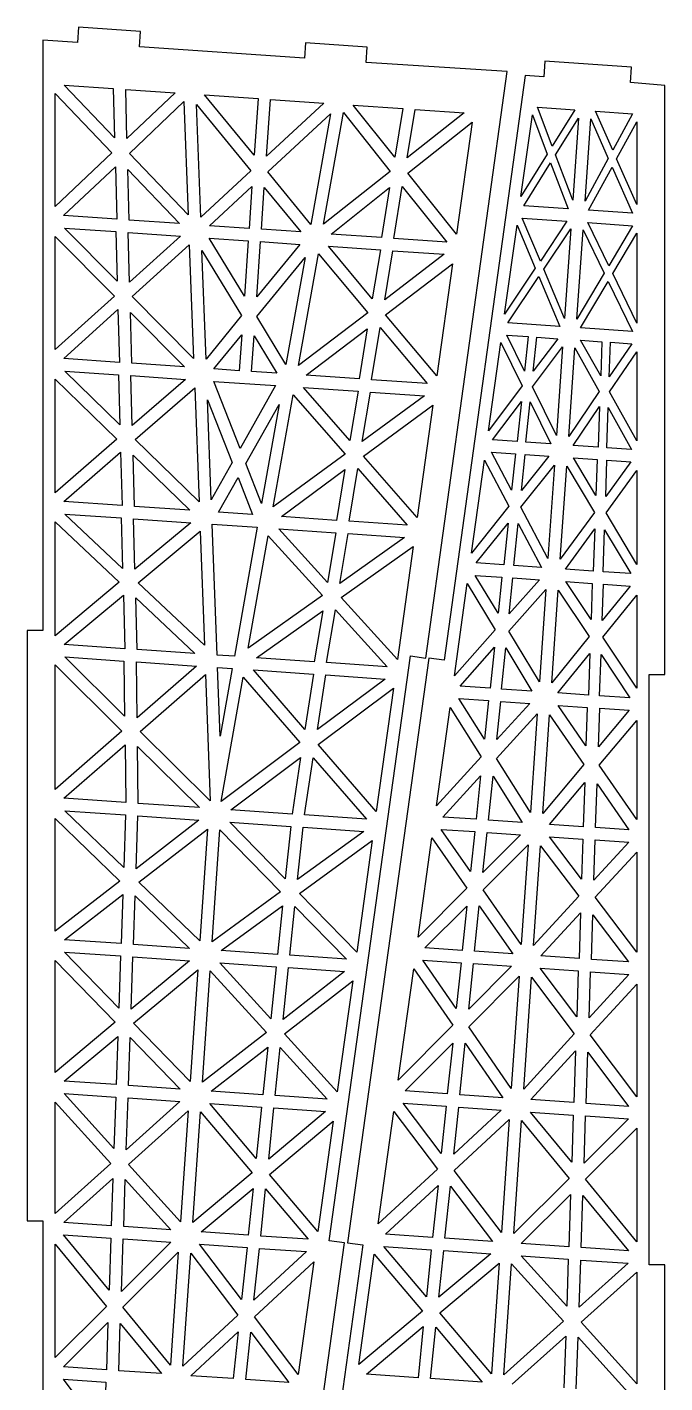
# Model space of a CAD drawing. Extents: x 0 to 589, y 0 to 788.
# Drawn here: x 383.6 to 589.1, y 347.3 to 784.6 of the extents above; entities that cross this region are included whole.
import ezdxf

# ---------------------------------------------------------------- set-up
doc = ezdxf.new("R2010")
doc.units = 0
doc.layers.get('0').update_dxf_attribs({"linetype": 'CONTINUOUS'})

msp = doc.modelspace()

# ---------------------------------------------------------------- linework, layer by layer
at = {"color": 0}
for p, q in [((400.163, 784.62), (399.821, 779.632)), ((420.116, 783.241), (400.163, 784.62)), ((419.774, 778.252), (420.116, 783.241)), ((388.599, 780.408), (388.581, 589.954)), ((399.821, 779.632), (388.599, 780.408)), ((473.237, 779.575), (472.899, 774.587)), ((493.19, 778.196), (473.237, 779.575)), ((472.899, 774.587), (419.774, 778.252)), ((492.852, 773.208), (493.19, 778.196)), ((538.297, 770.276), (492.852, 773.208)), ((512.004, 581.089), (538.297, 770.276)), ((550.439, 773.624), (550.1, 768.632)), ((578.376, 771.691), (550.439, 773.624)), ((578.033, 766.703), (578.376, 771.691)), ((411.738, 748.94), (395.517, 765.898)), ((395.517, 765.898), (411.279, 764.808)), ((544.114, 769.045), (517.91, 580.404)), ((550.1, 768.632), (544.114, 769.045)), ((589.03, 765.743), (578.033, 766.703)), ((589.051, 575.839), (589.03, 765.743)), ((392.564, 726.758), (392.575, 763.192)), ((392.575, 763.192), (410.849, 744.037)), ((411.279, 764.808), (411.738, 748.94)), ((415.727, 748.665), (415.322, 764.526)), ((415.322, 764.526), (431.281, 763.429)), ((431.281, 763.429), (415.727, 748.665)), ((456.703, 743.278), (440.761, 762.776)), ((440.761, 762.776), (457.969, 761.584)), ((457.969, 761.584), (456.703, 743.278)), ((460.696, 742.999), (461.959, 761.309)), ((461.959, 761.309), (479.167, 760.12)), ((416.5, 743.899), (434.093, 760.575)), ((434.093, 760.575), (435.479, 724.045)), ((439.491, 723.364), (438.136, 759.647)), ((438.136, 759.647), (455.609, 738.293)), ((479.167, 760.12), (460.696, 742.999)), ((461.095, 737.912), (481.334, 756.666)), ((481.334, 756.666), (475.008, 720.916)), ((479.076, 721.035), (485.468, 757.029)), ((485.468, 757.029), (500.602, 738.092)), ((502.02, 742.707), (488.647, 759.467)), ((488.647, 759.467), (504.606, 758.366)), ((504.606, 758.366), (502.02, 742.707)), ((506.014, 742.428), (508.646, 758.088)), ((524.411, 756.998), (506.014, 742.428)), ((508.646, 758.088), (524.411, 756.998)), ((552.764, 746.249), (548.065, 758.751)), ((548.065, 758.751), (560.038, 757.925)), ((560.038, 757.925), (552.764, 746.249)), ((566.72, 757.463), (578.69, 756.634)), ((572.318, 744.897), (566.72, 757.463)), ((578.69, 756.634), (572.318, 744.897)), ((506.218, 737.454), (526.955, 753.914)), ((526.955, 753.914), (521.956, 717.822)), ((542.72, 730), (546.396, 756.359)), ((546.396, 756.359), (551.184, 743.648)), ((553.872, 743.412), (561.206, 755.287)), ((561.206, 755.287), (559.379, 728.8)), ((563.368, 728.525), (565.196, 755.011)), ((565.196, 755.011), (570.83, 742.244)), ((573.528, 742.107), (580.016, 754.038)), ((580.016, 754.038), (580.03, 727.424)), ((410.849, 744.037), (392.564, 726.758)), ((435.479, 724.045), (416.5, 743.899)), ((551.184, 743.648), (542.72, 730)), ((395.316, 723.808), (411.995, 739.599)), ((411.995, 739.599), (412.429, 722.63)), ((543.662, 726.976), (552.238, 740.819)), ((552.238, 740.819), (557.883, 725.995)), ((559.379, 728.8), (553.872, 743.412)), ((570.83, 742.244), (563.368, 728.525)), ((564.466, 725.544), (572.093, 739.45)), ((572.093, 739.45), (578.683, 724.56)), ((580.03, 727.424), (573.528, 742.107)), ((415.992, 738.674), (432.629, 721.237)), ((416.419, 722.351), (415.992, 738.674)), ((455.609, 738.293), (439.491, 723.364)), ((475.008, 720.916), (461.095, 737.912)), ((500.602, 738.092), (479.076, 721.035)), ((521.956, 717.822), (506.218, 737.454)), ((442.355, 720.563), (456.008, 733.203)), ((456.008, 733.203), (455.076, 719.684)), ((459.066, 719.409), (459.998, 732.928)), ((459.998, 732.928), (471.787, 718.531)), ((481.51, 717.86), (500.391, 732.843)), ((500.391, 732.843), (497.724, 716.739)), ((501.714, 716.467), (504.476, 733.217)), ((504.476, 733.217), (518.823, 715.282)), ((557.883, 725.995), (543.662, 726.976)), ((412.429, 722.63), (395.316, 723.808)), ((432.629, 721.237), (416.419, 722.351)), ((548.954, 709.172), (543.14, 723.004)), ((543.14, 723.004), (557.505, 722.013)), ((557.505, 722.013), (548.954, 709.172)), ((578.683, 724.56), (564.466, 725.544)), ((395.591, 719.78), (412.15, 718.64)), ((412.598, 702.62), (395.591, 719.78)), ((412.15, 718.64), (412.598, 702.62)), ((416.14, 718.361), (432.954, 717.204)), ((416.592, 702.345), (416.14, 718.361)), ((455.076, 719.684), (442.355, 720.563)), ((471.787, 718.531), (459.066, 719.409)), ((497.724, 716.739), (481.51, 717.86)), ((537.446, 692.076), (541.433, 720.767)), ((541.433, 720.767), (547.338, 706.829)), ((550.072, 706.54), (558.736, 719.522)), ((558.736, 719.522), (556.743, 690.64)), ((560.733, 690.365), (562.73, 719.247)), ((562.73, 719.247), (569.528, 705.196)), ((564.289, 721.543), (578.654, 720.552)), ((570.999, 707.648), (564.289, 721.543)), ((578.654, 720.552), (570.999, 707.648)), ((572.276, 705.104), (580.041, 718.1)), ((580.041, 718.1), (580.044, 689.13)), ((392.585, 680.597), (392.603, 717.13)), ((392.603, 717.13), (411.67, 697.872)), ((432.954, 717.204), (416.592, 702.345)), ((417.424, 697.724), (435.815, 714.4)), ((435.815, 714.4), (437.194, 677.767)), ((453.566, 697.833), (442.182, 716.566)), ((442.182, 716.566), (454.798, 715.694)), ((454.798, 715.694), (453.566, 697.833)), ((457.556, 697.562), (458.791, 715.416)), ((471.41, 714.544), (457.556, 697.562)), ((458.791, 715.416), (471.41, 714.544)), ((494.803, 696.944), (480.639, 713.909)), ((480.639, 713.909), (497.448, 712.749)), ((518.823, 715.282), (501.714, 716.467)), ((441.24, 677.538), (439.9, 712.611)), ((439.9, 712.611), (452.688, 691.631)), ((457.574, 691.293), (473.124, 710.318)), ((473.124, 710.318), (466.979, 675.76)), ((471.015, 675.432), (477.418, 711.528)), ((477.418, 711.528), (493.342, 692.485)), ((497.448, 712.749), (494.803, 696.944)), ((498.793, 696.666), (501.438, 712.474)), ((518.001, 711.331), (498.793, 696.666)), ((501.438, 712.474), (518.001, 711.331)), ((499.061, 691.836), (520.598, 708.293)), ((520.598, 708.293), (515.592, 672.102)), ((547.338, 706.829), (537.446, 692.076)), ((538.455, 689.247), (548.457, 704.144)), ((548.457, 704.144), (555.212, 688.09)), ((556.743, 690.64), (550.072, 706.54)), ((569.528, 705.196), (560.733, 690.365)), ((580.044, 689.13), (572.276, 705.104)), ((561.901, 687.627), (570.802, 702.603)), ((570.802, 702.603), (578.658, 686.47)), ((411.67, 697.872), (392.585, 680.597)), ((437.194, 677.767), (417.424, 697.724)), ((395.344, 677.7), (412.824, 693.533)), ((412.824, 693.533), (413.297, 676.458)), ((417.287, 676.183), (416.87, 692.602)), ((416.87, 692.602), (434.301, 675.009)), ((452.688, 691.631), (441.24, 677.538)), ((466.979, 675.76), (457.574, 691.293)), ((493.342, 692.485), (471.015, 675.432)), ((515.592, 672.102), (499.061, 691.836)), ((473.505, 672.303), (493.19, 687.331)), ((493.19, 687.331), (490.516, 671.128)), ((494.506, 670.853), (497.321, 687.698)), ((497.321, 687.698), (512.463, 669.611)), ((555.212, 688.09), (538.455, 689.247)), ((578.658, 686.47), (561.901, 687.627)), ((443.777, 674.352), (452.702, 685.317)), ((452.702, 685.317), (451.908, 673.791)), ((455.898, 673.516), (456.692, 685.042)), ((456.692, 685.042), (464.03, 672.955)), ((532.243, 654.442), (536.212, 682.886)), ((536.212, 682.886), (543.112, 668.881)), ((543.846, 673.689), (538.127, 685.26)), ((538.127, 685.26), (545.01, 684.788)), ((545.01, 684.788), (543.846, 673.689)), ((546.647, 673.594), (547.807, 684.593)), ((554.641, 684.117), (546.647, 673.594)), ((547.807, 684.593), (554.641, 684.117)), ((561.922, 683.62), (568.755, 683.147)), ((568.396, 672.095), (561.922, 683.62)), ((568.755, 683.147), (568.396, 672.095)), ((571.179, 671.802), (571.549, 682.953)), ((578.436, 682.477), (571.179, 671.802)), ((571.549, 682.953), (578.436, 682.477)), ((546.4, 668.553), (556.112, 681.464)), ((556.112, 681.464), (554.136, 652.882)), ((558.126, 652.604), (560.098, 681.186)), ((560.098, 681.186), (567.948, 667.064)), ((571.246, 666.937), (580.005, 679.863)), ((580.005, 679.863), (580.03, 651.143)), ((413.297, 676.458), (395.344, 677.7)), ((413.463, 656.301), (395.665, 673.668)), ((395.665, 673.668), (413.025, 672.469)), ((434.301, 675.009), (417.287, 676.183)), ((451.908, 673.791), (443.777, 674.352)), ((464.03, 672.955), (455.898, 673.516)), ((392.606, 634.432), (392.578, 671.075)), ((392.578, 671.075), (412.443, 651.708)), ((413.025, 672.469), (413.463, 656.301)), ((417.453, 656.071), (417.015, 672.193)), ((417.015, 672.193), (434.622, 670.98)), ((434.622, 670.98), (417.453, 656.071)), ((452.18, 648.667), (443.699, 670.352)), ((443.699, 670.352), (463.554, 668.98)), ((490.516, 671.128), (473.505, 672.303)), ((512.463, 669.611), (494.506, 670.853)), ((418.345, 651.552), (437.589, 668.218)), ((437.589, 668.218), (438.961, 631.486)), ((463.554, 668.98), (452.18, 648.667)), ((462.904, 629.832), (469.314, 666.027)), ((469.314, 666.027), (486.085, 646.875)), ((487.588, 651.235), (472.63, 668.352)), ((472.63, 668.352), (490.238, 667.138)), ((490.238, 667.138), (487.588, 651.235)), ((491.578, 650.907), (494.228, 666.863)), ((511.588, 665.663), (491.578, 650.907)), ((494.228, 666.863), (511.588, 665.663)), ((543.112, 668.881), (532.243, 654.442)), ((554.136, 652.882), (546.4, 668.553)), ((567.948, 667.064), (558.126, 652.604)), ((580.03, 651.143), (571.246, 666.937)), ((441.685, 664.425), (449.661, 644.13)), ((442.916, 632.114), (441.685, 664.425)), ((454.046, 643.827), (464.732, 662.834)), ((464.732, 662.834), (459.077, 631)), ((491.952, 646.218), (514.286, 662.672)), ((514.286, 662.672), (509.228, 626.382)), ((533.545, 651.496), (542.865, 663.833)), ((542.865, 663.833), (541.524, 650.946)), ((544.318, 650.752), (545.666, 663.737)), ((545.666, 663.737), (552.348, 650.198)), ((559.53, 649.7), (568.011, 662.196)), ((568.011, 662.196), (567.559, 649.15)), ((570.357, 648.952), (570.798, 661.903)), ((570.798, 661.903), (578.337, 648.402)), ((412.443, 651.708), (392.606, 634.432)), ((395.414, 631.585), (413.702, 647.464)), ((413.702, 647.464), (414.172, 630.29)), ((438.961, 631.486), (418.345, 651.552)), ((533.167, 647.513), (540.9, 646.98)), ((539.69, 635.282), (533.167, 647.513)), ((541.524, 650.946), (533.545, 651.496)), ((552.348, 650.198), (544.318, 650.752)), ((567.559, 649.15), (559.53, 649.7)), ((578.337, 648.402), (570.357, 648.952)), ((418.162, 630.015), (417.752, 646.582)), ((417.752, 646.582), (435.97, 628.784)), ((449.661, 644.13), (442.916, 632.114)), ((459.077, 631), (454.046, 643.827)), ((486.085, 646.875), (462.904, 629.832)), ((509.228, 626.382), (491.952, 646.218)), ((526.761, 614.976), (530.938, 644.959)), ((530.938, 644.959), (538.829, 630.079)), ((540.9, 646.98), (539.69, 635.282)), ((542.615, 629.719), (553.477, 643.304)), ((542.89, 635.162), (544.089, 646.758)), ((551.723, 646.232), (542.89, 635.162)), ((544.089, 646.758), (551.723, 646.232)), ((553.477, 643.304), (551.399, 613.227)), ((555.389, 612.951), (557.466, 643.029)), ((557.466, 643.029), (566.357, 628.079)), ((559.604, 645.686), (567.235, 645.16)), ((566.833, 633.511), (559.604, 645.686)), ((567.235, 645.16), (566.833, 633.511)), ((570.018, 633.19), (570.428, 644.941)), ((578.16, 644.405), (570.018, 633.19)), ((570.428, 644.941), (578.16, 644.405)), ((445.244, 628.142), (451.534, 639.339)), ((451.534, 639.339), (456.223, 627.384)), ((465.501, 626.745), (485.99, 641.872)), ((485.99, 641.872), (483.306, 625.517)), ((487.295, 625.242), (490.121, 642.19)), ((490.121, 642.19), (506.053, 623.947)), ((570.156, 627.916), (580.02, 641.572)), ((580.02, 641.572), (580.034, 611.3)), ((414.172, 630.29), (395.414, 631.585)), ((435.97, 628.784), (418.162, 630.015)), ((538.829, 630.079), (526.761, 614.976)), ((414.327, 610.03), (395.739, 627.553)), ((395.739, 627.553), (413.897, 626.297)), ((413.897, 626.297), (414.327, 610.03)), ((418.317, 609.755), (417.886, 626.022)), ((417.886, 626.022), (436.291, 624.752)), ((456.223, 627.384), (445.244, 628.142)), ((483.306, 625.517), (465.501, 626.745)), ((551.399, 613.227), (542.615, 629.719)), ((566.357, 628.079), (555.389, 612.951)), ((580.034, 611.3), (570.156, 627.916)), ((392.575, 588.275), (392.606, 625.009)), ((392.606, 625.009), (413.265, 605.543)), ((436.291, 624.752), (418.317, 609.755)), ((419.315, 605.324), (439.311, 622.035)), ((439.311, 622.035), (440.679, 585.205)), ((444.772, 582.066), (443.226, 624.272)), ((443.226, 624.272), (457.69, 623.277)), ((457.69, 623.277), (450.36, 581.681)), ((480.37, 605.473), (464.626, 622.797)), ((464.626, 622.797), (483.03, 621.524)), ((483.03, 621.524), (480.37, 605.473)), ((484.357, 605.194), (487.024, 621.249)), ((487.024, 621.249), (505.178, 619.996)), ((506.053, 623.947), (487.295, 625.242)), ((528.292, 611.763), (538.554, 624.639)), ((538.554, 624.639), (537.171, 611.149)), ((540.364, 610.93), (541.754, 624.515)), ((541.754, 624.515), (549.293, 610.313)), ((557.075, 609.776), (566.494, 622.808)), ((566.494, 622.808), (566.004, 609.159)), ((569.196, 608.94), (569.68, 622.487)), ((569.68, 622.487), (578.076, 608.323)), ((454.843, 584.228), (461.26, 620.522)), ((461.26, 620.522), (478.772, 601.222)), ((505.178, 619.996), (484.357, 605.194)), ((484.794, 600.604), (507.929, 617.051)), ((507.929, 617.051), (502.913, 580.658)), ((537.171, 611.149), (528.292, 611.763)), ((549.293, 610.313), (540.364, 610.93)), ((566.004, 609.159), (557.075, 609.776)), ((578.076, 608.323), (569.196, 608.94)), ((413.265, 605.543), (392.575, 588.275)), ((440.679, 585.205), (419.315, 605.324)), ((521.275, 575.409), (525.378, 605.095)), ((525.378, 605.095), (534.374, 590.19)), ((535.344, 595.538), (527.967, 607.773)), ((527.967, 607.773), (536.547, 607.18)), ((536.547, 607.18), (535.344, 595.538)), ((538.942, 595.39), (540.142, 606.937)), ((548.668, 606.347), (538.942, 595.39)), ((540.142, 606.937), (548.668, 606.347)), ((557.149, 605.762), (565.679, 605.173)), ((565.281, 593.573), (557.149, 605.762)), ((565.679, 605.173), (565.281, 593.573)), ((568.861, 593.224), (569.27, 604.926)), ((577.85, 604.333), (568.861, 593.224)), ((569.27, 604.926), (577.85, 604.333)), ((395.489, 585.47), (414.581, 601.394)), ((414.581, 601.394), (415.043, 584.119)), ((419.033, 583.844), (418.581, 600.516)), ((418.581, 600.516), (437.638, 582.56)), ((478.772, 601.222), (454.843, 584.228)), ((502.913, 580.658), (484.794, 600.604)), ((538.805, 589.788), (550.711, 603.246)), ((550.711, 603.246), (548.651, 573.416)), ((552.644, 573.144), (554.701, 602.971)), ((554.701, 602.971), (564.646, 588.003)), ((569.091, 587.795), (580.048, 601.324)), ((580.048, 601.324), (580.034, 571.352)), ((457.493, 581.187), (478.836, 596.353)), ((478.836, 596.353), (476.098, 579.903)), ((480.088, 579.628), (482.918, 596.674)), ((482.918, 596.674), (499.643, 578.277)), ((383.582, 589.95), (383.565, 399.5)), ((388.581, 589.954), (383.582, 589.95)), ((534.374, 590.19), (521.275, 575.409)), ((548.651, 573.416), (538.805, 589.788)), ((564.646, 588.003), (552.644, 573.144)), ((580.034, 571.352), (569.091, 587.795)), ((415.043, 584.119), (395.489, 585.47)), ((437.638, 582.56), (419.033, 583.844)), ((450.36, 581.681), (444.772, 582.066)), ((480.896, 393.129), (507.1, 581.769)), ((507.1, 581.769), (512.004, 581.089)), ((523.095, 572.026), (534.187, 584.592)), ((534.187, 584.592), (532.821, 571.355)), ((536.413, 571.105), (537.834, 584.44)), ((537.834, 584.44), (546.241, 570.428)), ((554.616, 569.849), (564.868, 582.574)), ((564.868, 582.574), (564.444, 569.172)), ((568.036, 568.921), (568.505, 582.221)), ((568.505, 582.221), (577.765, 568.251)), ((392.613, 538.706), (392.578, 578.852)), ((392.578, 578.852), (414.108, 557.519)), ((414.994, 562.321), (395.661, 581.448)), ((395.661, 581.448), (414.768, 580.129)), ((414.768, 580.129), (414.994, 562.321)), ((419.015, 561.792), (418.758, 579.854)), ((418.758, 579.854), (438.111, 578.517)), ((438.111, 578.517), (419.015, 561.792)), ((444.945, 578.044), (449.636, 577.723)), ((445.774, 555.935), (444.945, 578.044)), ((449.636, 577.723), (445.774, 555.935)), ((476.098, 579.903), (457.493, 581.187)), ((499.643, 578.277), (480.088, 579.628)), ((513.002, 581.089), (486.802, 392.444)), ((517.91, 580.404), (513.002, 581.089)), ((420.014, 557.364), (441.029, 575.758)), ((441.029, 575.758), (442.577, 535.055)), ((446.07, 534.818), (453.2, 574.922)), ((453.2, 574.922), (471.488, 553.812)), ((473.086, 558.059), (456.47, 577.25)), ((456.47, 577.25), (475.823, 575.917)), ((475.823, 575.917), (473.086, 558.059)), ((477.143, 558.031), (479.813, 575.638)), ((498.92, 574.322), (477.143, 558.031)), ((479.813, 575.638), (498.92, 574.322)), ((584.034, 385.385), (584.048, 575.836)), ((584.048, 575.836), (589.051, 575.839)), ((477.358, 553.156), (501.618, 571.327)), ((501.618, 571.327), (496.066, 531.566)), ((532.821, 571.355), (523.095, 572.026)), ((546.241, 570.428), (536.413, 571.105)), ((564.444, 569.172), (554.616, 569.849)), ((577.765, 568.251), (568.036, 568.921)), ((515.472, 533.456), (519.864, 565.132)), ((519.864, 565.132), (529.84, 549.204)), ((522.721, 568.043), (532.197, 567.387)), ((530.938, 554.944), (522.721, 568.043)), ((532.197, 567.387), (530.938, 554.944)), ((534.935, 554.768), (536.236, 567.108)), ((545.613, 566.462), (534.935, 554.768)), ((536.236, 567.108), (545.613, 566.462)), ((563.665, 552.785), (554.694, 565.834)), ((554.694, 565.834), (564.07, 565.185)), ((564.07, 565.185), (563.665, 552.785)), ((567.648, 552.408), (568.11, 564.907)), ((577.589, 564.254), (567.648, 552.408)), ((568.11, 564.907), (577.589, 564.254)), ((534.818, 548.714), (547.938, 563.09)), ((547.938, 563.09), (545.74, 531.269)), ((549.734, 530.994), (551.928, 562.818)), ((551.928, 562.818), (562.949, 546.77)), ((567.948, 546.573), (580.016, 560.977)), ((580.016, 560.977), (580.016, 529.004)), ((414.108, 557.519), (392.613, 538.706)), ((442.577, 535.055), (420.014, 557.364)), ((395.422, 535.855), (415.107, 553.092)), ((415.107, 553.092), (415.378, 534.48)), ((419.365, 534.201), (419.132, 552.612)), ((419.132, 552.612), (439.117, 532.839)), ((471.488, 553.812), (446.07, 534.818)), ((496.066, 531.566), (477.358, 553.156)), ((449.192, 532.144), (471.71, 548.986)), ((471.71, 548.986), (468.948, 530.782)), ((472.937, 530.504), (475.76, 548.905)), ((475.76, 548.905), (492.891, 529.128)), ((529.84, 549.204), (515.472, 533.456)), ((545.74, 531.269), (534.818, 548.714)), ((562.949, 546.77), (549.734, 530.994)), ((517.525, 529.809), (529.721, 543.151)), ((529.721, 543.151), (528.249, 529.068)), ((532.239, 528.793), (533.721, 542.974)), ((533.721, 542.974), (543.063, 528.045)), ((580.016, 529.004), (567.948, 546.573)), ((551.938, 527.435), (563.249, 540.935)), ((563.249, 540.935), (562.765, 526.683)), ((566.755, 526.411), (567.231, 540.561)), ((567.231, 540.561), (577.48, 525.671)), ((415.378, 534.48), (395.422, 535.855)), ((439.117, 532.839), (419.365, 534.201)), ((392.61, 492.95), (392.613, 529.283)), ((392.613, 529.283), (413.477, 509.15)), ((414.68, 513.525), (395.697, 531.83)), ((395.697, 531.83), (415.251, 530.479)), ((415.251, 530.479), (414.68, 513.525)), ((418.666, 513.151), (419.241, 530.2)), ((419.241, 530.2), (438.894, 528.846)), ((468.948, 530.782), (449.192, 532.144)), ((492.891, 529.128), (472.937, 530.504)), ((528.249, 529.068), (517.525, 529.809)), ((438.894, 528.846), (418.666, 513.151)), ((419.566, 508.78), (441.699, 525.946)), ((441.699, 525.946), (439.205, 489.832)), ((443.195, 489.557), (445.692, 525.671)), ((445.692, 525.671), (465.257, 505.626)), ((448.871, 528.158), (468.524, 526.8)), ((466.75, 509.831), (448.871, 528.158)), ((468.524, 526.8), (466.75, 509.831)), ((470.747, 509.655), (472.514, 526.524)), ((492.069, 525.173), (470.747, 509.655)), ((472.514, 526.524), (492.069, 525.173)), ((526.433, 512.202), (516.999, 525.833)), ((516.999, 525.833), (527.823, 525.089)), ((527.823, 525.089), (526.433, 512.202)), ((543.063, 528.045), (532.239, 528.793)), ((562.765, 526.683), (551.938, 527.435)), ((577.48, 525.671), (566.755, 526.411)), ((471.336, 505.157), (494.771, 522.231)), ((494.771, 522.231), (489.779, 486.241)), ((509.584, 491.063), (514.001, 523.085)), ((514.001, 523.085), (525.307, 506.815)), ((530.423, 511.93), (531.813, 524.813)), ((542.59, 524.069), (530.423, 511.93)), ((530.539, 506.356), (545.02, 520.845)), ((531.813, 524.813), (542.59, 524.069)), ((545.02, 520.845), (542.798, 488.671)), ((546.791, 488.396), (549.01, 520.569)), ((549.01, 520.569), (561.365, 504.229)), ((562.247, 509.732), (551.868, 523.427)), ((551.868, 523.427), (562.638, 522.686)), ((562.638, 522.686), (562.247, 509.732)), ((566.237, 509.457), (566.632, 522.407)), ((577.455, 521.663), (566.237, 509.457)), ((566.632, 522.407), (577.455, 521.663)), ((566.611, 503.964), (580.044, 518.527)), ((580.044, 518.527), (580.02, 486.198)), ((413.477, 509.15), (392.61, 492.95)), ((439.205, 489.832), (419.566, 508.78)), ((395.58, 490.234), (414.376, 504.779)), ((414.376, 504.779), (413.837, 488.978)), ((417.826, 488.7), (418.359, 504.402)), ((418.359, 504.402), (435.935, 487.451)), ((465.257, 505.626), (443.195, 489.557)), ((489.779, 486.241), (471.336, 505.157)), ((525.307, 506.815), (509.584, 491.063)), ((542.798, 488.671), (530.539, 506.356)), ((561.365, 504.229), (546.791, 488.396)), ((580.02, 486.198), (566.611, 503.964)), ((446.112, 486.749), (465.85, 501.124)), ((465.85, 501.124), (464.217, 485.5)), ((468.207, 485.221), (469.847, 500.948)), ((469.847, 500.948), (486.463, 483.962)), ((511.754, 487.606), (525.265, 501.107)), ((525.265, 501.107), (523.723, 486.78)), ((527.713, 486.505), (529.276, 501.131)), ((529.276, 501.131), (540.036, 485.652)), ((549.113, 485.027), (561.897, 498.877)), ((561.897, 498.877), (561.432, 484.177)), ((565.425, 483.898), (565.87, 498.306)), ((565.87, 498.306), (577.395, 483.073)), ((413.837, 488.978), (395.58, 490.234)), ((413.103, 468.178), (395.605, 486.227)), ((395.605, 486.227), (413.664, 484.981)), ((435.935, 487.451), (417.826, 488.7)), ((464.217, 485.5), (446.112, 486.749)), ((523.723, 486.78), (511.754, 487.606)), ((540.036, 485.652), (527.713, 486.505)), ((392.624, 447.439), (392.617, 483.577)), ((392.617, 483.577), (411.984, 463.596)), ((413.664, 484.981), (413.103, 468.178)), ((417.089, 467.801), (417.654, 484.703)), ((435.857, 483.447), (417.089, 467.801)), ((417.654, 484.703), (435.857, 483.447)), ((462.082, 464.697), (445.632, 482.773)), ((445.632, 482.773), (463.843, 481.513)), ((463.843, 481.513), (462.082, 464.697)), ((466.079, 464.524), (467.833, 481.242)), ((467.833, 481.242), (485.888, 479.997)), ((486.463, 483.962), (468.207, 485.221)), ((521.878, 468.009), (511.129, 483.637)), ((511.129, 483.637), (523.448, 482.791)), ((523.448, 482.791), (521.878, 468.009)), ((525.872, 467.787), (527.442, 482.512)), ((539.662, 481.669), (525.872, 467.787)), ((527.442, 482.512), (539.662, 481.669)), ((561.432, 484.177), (549.113, 485.027)), ((577.395, 483.073), (565.425, 483.898)), ((417.876, 463.289), (438.563, 480.505)), ((438.563, 480.505), (436.079, 444.542)), ((440.073, 444.264), (442.553, 480.229)), ((442.553, 480.229), (460.678, 460.336)), ((485.888, 479.997), (466.079, 464.524)), ((466.556, 459.828), (488.488, 476.956)), ((488.488, 476.956), (483.507, 441.166)), ((503.142, 444.895), (508.131, 480.889)), ((508.131, 480.889), (520.753, 462.626)), ((525.935, 462.171), (542.092, 478.441)), ((542.092, 478.441), (539.598, 442.277)), ((543.588, 442.006), (546.082, 478.169)), ((546.082, 478.169), (559.851, 459.828)), ((560.687, 465.384), (548.94, 481.03)), ((548.94, 481.03), (561.16, 480.187)), ((561.16, 480.187), (560.687, 465.384)), ((564.677, 465.056), (565.15, 479.912)), ((577.473, 479.058), (564.677, 465.056)), ((565.15, 479.912), (577.473, 479.058)), ((565.048, 459.567), (580.062, 475.922)), ((580.062, 475.922), (580.058, 439.586)), ((411.984, 463.596), (392.624, 447.439)), ((436.079, 444.542), (417.876, 463.289)), ((460.678, 460.336), (440.073, 444.264)), ((483.507, 441.166), (466.556, 459.828)), ((520.753, 462.626), (503.142, 444.895)), ((539.598, 442.277), (525.935, 462.171)), ((559.851, 459.828), (543.588, 442.006)), ((580.058, 439.586), (565.048, 459.567)), ((395.489, 444.638), (412.775, 459.031)), ((412.775, 459.031), (412.249, 443.48)), ((416.239, 443.202), (416.758, 458.653)), ((416.758, 458.653), (432.901, 442.052)), ((442.877, 441.364), (461.151, 455.591)), ((461.151, 455.591), (459.539, 440.214)), ((463.529, 439.939), (465.148, 455.415)), ((465.148, 455.415), (480.289, 438.781)), ((505.358, 441.434), (520.711, 456.914)), ((520.711, 456.914), (518.975, 440.496)), ((522.965, 440.224), (524.715, 456.84)), ((524.715, 456.84), (536.833, 439.265)), ((545.909, 438.637), (560.331, 454.381)), ((560.331, 454.381), (559.777, 437.681)), ((563.771, 437.402), (564.307, 453.905)), ((564.307, 453.905), (577.384, 436.464)), ((412.249, 443.48), (395.489, 444.638)), ((432.901, 442.052), (416.239, 443.202)), ((392.592, 401.934), (392.617, 437.868)), ((392.617, 437.868), (410.545, 418.035)), ((411.529, 422.878), (395.464, 440.627)), ((395.464, 440.627), (412.126, 439.476)), ((412.126, 439.476), (411.529, 422.878)), ((415.512, 422.504), (416.116, 439.201)), ((432.823, 438.051), (415.512, 422.504)), ((416.116, 439.201), (432.823, 438.051)), ((457.412, 419.612), (442.401, 437.388)), ((442.401, 437.388), (459.112, 436.234)), ((459.539, 440.214), (442.877, 441.364)), ((480.289, 438.781), (463.529, 439.939)), ((504.783, 437.466), (518.65, 436.506)), ((517.045, 421.284), (504.783, 437.466)), ((518.975, 440.496), (505.358, 441.434)), ((536.833, 439.265), (522.965, 440.224)), ((559.777, 437.681), (545.909, 438.637)), ((577.384, 436.464), (563.771, 437.402)), ((416.186, 417.745), (435.423, 435.014)), ((435.423, 435.014), (432.954, 399.249)), ((436.943, 398.97), (439.413, 434.739)), ((439.413, 434.739), (456.092, 414.99)), ((459.112, 436.234), (457.412, 419.612)), ((461.409, 419.435), (463.102, 435.959)), ((479.76, 434.809), (461.409, 419.435)), ((463.102, 435.959), (479.76, 434.809)), ((496.736, 398.579), (501.745, 434.869)), ((501.745, 434.869), (515.849, 416.253)), ((518.65, 436.506), (517.045, 421.284)), ((521.046, 421.107), (522.64, 436.234)), ((536.356, 435.285), (521.046, 421.107)), ((522.64, 436.234), (536.356, 435.285)), ((559.054, 418.483), (545.835, 434.633)), ((545.835, 434.633), (559.555, 433.684)), ((559.555, 433.684), (559.054, 418.483)), ((563.037, 418.109), (563.545, 433.412)), ((563.545, 433.412), (577.409, 432.453)), ((461.723, 414.503), (482.205, 431.684)), ((482.205, 431.684), (477.291, 396.088)), ((521.18, 415.784), (538.903, 432.202)), ((538.903, 432.202), (536.384, 395.743)), ((540.374, 395.464), (542.893, 431.931)), ((542.893, 431.931), (558.19, 413.23)), ((577.409, 432.453), (563.037, 418.109)), ((563.534, 412.962), (580.058, 429.461)), ((580.058, 429.461), (580.037, 392.825)), ((410.545, 418.035), (392.592, 401.934)), ((432.954, 399.249), (416.186, 417.745)), ((515.849, 416.253), (496.736, 398.579)), ((536.384, 395.743), (521.18, 415.784)), ((395.397, 399.034), (411.212, 413.23)), ((411.212, 413.23), (410.662, 397.979)), ((414.704, 397.7), (415.198, 412.852)), ((415.198, 412.852), (429.867, 396.656)), ((456.092, 414.99), (436.943, 398.97)), ((477.291, 396.088), (461.723, 414.503)), ((558.19, 413.23), (540.374, 395.464)), ((580.037, 392.825), (563.534, 412.962)), ((439.642, 395.979), (456.399, 410.009)), ((456.399, 410.009), (454.808, 394.931)), ((458.847, 394.652), (460.396, 409.833)), ((460.396, 409.833), (474.112, 393.598)), ((499.011, 395.263), (515.98, 410.933)), ((515.98, 410.933), (514.227, 394.215)), ((518.216, 393.936), (519.977, 410.757)), ((519.977, 410.757), (533.531, 392.882)), ((542.809, 392.239), (558.687, 408.083)), ((558.687, 408.083), (558.119, 391.181)), ((562.113, 390.906), (562.67, 407.709)), ((562.67, 407.709), (577.328, 389.858)), ((383.565, 399.5), (388.616, 399.503)), ((388.616, 399.503), (388.599, 209.05)), ((410.662, 397.979), (395.397, 399.034)), ((409.977, 377.176), (395.323, 395.03)), ((395.323, 395.03), (410.535, 393.982)), ((410.535, 393.982), (409.977, 377.176)), ((413.96, 376.805), (414.528, 393.704)), ((414.528, 393.704), (429.842, 392.649)), ((429.867, 396.656), (414.704, 397.7)), ((454.808, 394.931), (439.642, 395.979)), ((474.112, 393.598), (458.847, 394.652)), ((514.227, 394.215), (499.011, 395.263)), ((533.531, 392.882), (518.216, 393.936)), ((392.589, 355.424), (392.61, 392.06)), ((392.61, 392.06), (409.116, 371.923)), ((429.842, 392.649), (413.96, 376.805)), ((414.457, 371.658), (432.273, 389.424)), ((432.273, 389.424), (429.757, 352.958)), ((439.12, 392.007), (454.434, 390.948)), ((452.67, 374.131), (439.12, 392.007)), ((454.434, 390.948), (452.67, 374.131)), ((456.667, 373.955), (458.424, 390.673)), ((473.636, 389.625), (456.667, 373.955)), ((458.424, 390.673), (473.636, 389.625)), ((459.645, 203.799), (485.849, 392.441)), ((491.755, 391.756), (465.55, 203.116)), ((485.849, 392.441), (480.896, 393.129)), ((486.802, 392.444), (491.755, 391.756)), ((498.539, 391.287), (513.803, 390.232)), ((512.251, 375.052), (498.539, 391.287)), ((513.803, 390.232), (512.251, 375.052)), ((516.251, 374.876), (517.843, 389.954)), ((517.843, 389.954), (533.005, 388.906)), ((558.119, 391.181), (542.809, 392.239)), ((577.328, 389.858), (562.113, 390.906)), ((433.747, 352.683), (436.266, 389.146)), ((436.266, 389.146), (451.471, 369.101)), ((456.801, 368.635), (475.915, 386.309)), ((475.915, 386.309), (470.902, 350.016)), ((490.442, 353.201), (495.356, 388.8)), ((495.356, 388.8), (510.928, 370.381)), ((533.005, 388.906), (516.251, 374.876)), ((516.558, 369.895), (535.707, 385.914)), ((535.707, 385.914), (533.238, 350.147)), ((537.228, 349.874), (539.697, 385.639)), ((539.697, 385.639), (556.461, 367.139)), ((557.449, 372.036), (542.784, 388.232)), ((542.784, 388.232), (557.946, 387.184)), ((557.946, 387.184), (557.449, 372.036)), ((561.435, 371.658), (561.989, 386.905)), ((577.25, 385.851), (561.435, 371.658)), ((561.989, 386.905), (577.25, 385.851)), ((589.082, 385.385), (584.034, 385.385)), ((589.068, 194.936), (589.082, 385.385)), ((562.106, 366.85), (580.058, 382.951)), ((580.058, 382.951), (580.034, 347.019)), ((409.116, 371.923), (392.589, 355.424)), ((429.757, 352.958), (414.457, 371.658)), ((451.471, 369.101), (433.747, 352.683)), ((470.902, 350.016), (456.801, 368.635)), ((510.928, 370.381), (490.442, 353.201)), ((533.238, 350.147), (516.558, 369.895)), ((395.238, 352.433), (409.614, 366.78)), ((409.614, 366.78), (409.106, 351.476)), ((413.096, 351.203), (413.593, 366.402)), ((413.593, 366.402), (426.815, 350.255)), ((436.291, 349.6), (451.605, 363.777)), ((451.605, 363.777), (450.007, 348.653)), ((454, 348.379), (455.602, 363.601)), ((455.602, 363.601), (467.864, 347.421)), ((492.887, 350.077), (511.239, 365.45)), ((511.239, 365.45), (509.545, 348.926)), ((513.535, 348.653), (515.235, 365.273)), ((515.235, 365.273), (530.246, 347.497)), ((556.461, 367.139), (537.228, 349.874)), ((580.034, 347.019), (562.106, 366.85)), ((539.824, 346.836), (557.138, 362.38)), ((557.138, 362.38), (556.532, 345.684)), ((560.525, 345.409), (561.118, 362.006)), ((561.118, 362.006), (577.183, 344.259)), ((409.106, 351.476), (395.238, 352.433)), ((426.815, 350.255), (413.096, 351.203)), ((509.545, 348.926), (492.887, 350.077)), ((408.344, 330.98), (395.263, 348.423)), ((395.263, 348.423), (408.88, 347.483)), ((408.88, 347.483), (408.344, 330.98)), ((450.007, 348.653), (436.291, 349.6)), ((467.864, 347.421), (454, 348.379)), ((530.246, 347.497), (513.535, 348.653))]:
    msp.add_line(p, q, dxfattribs=at)

doc.saveas('drawing.dxf')
